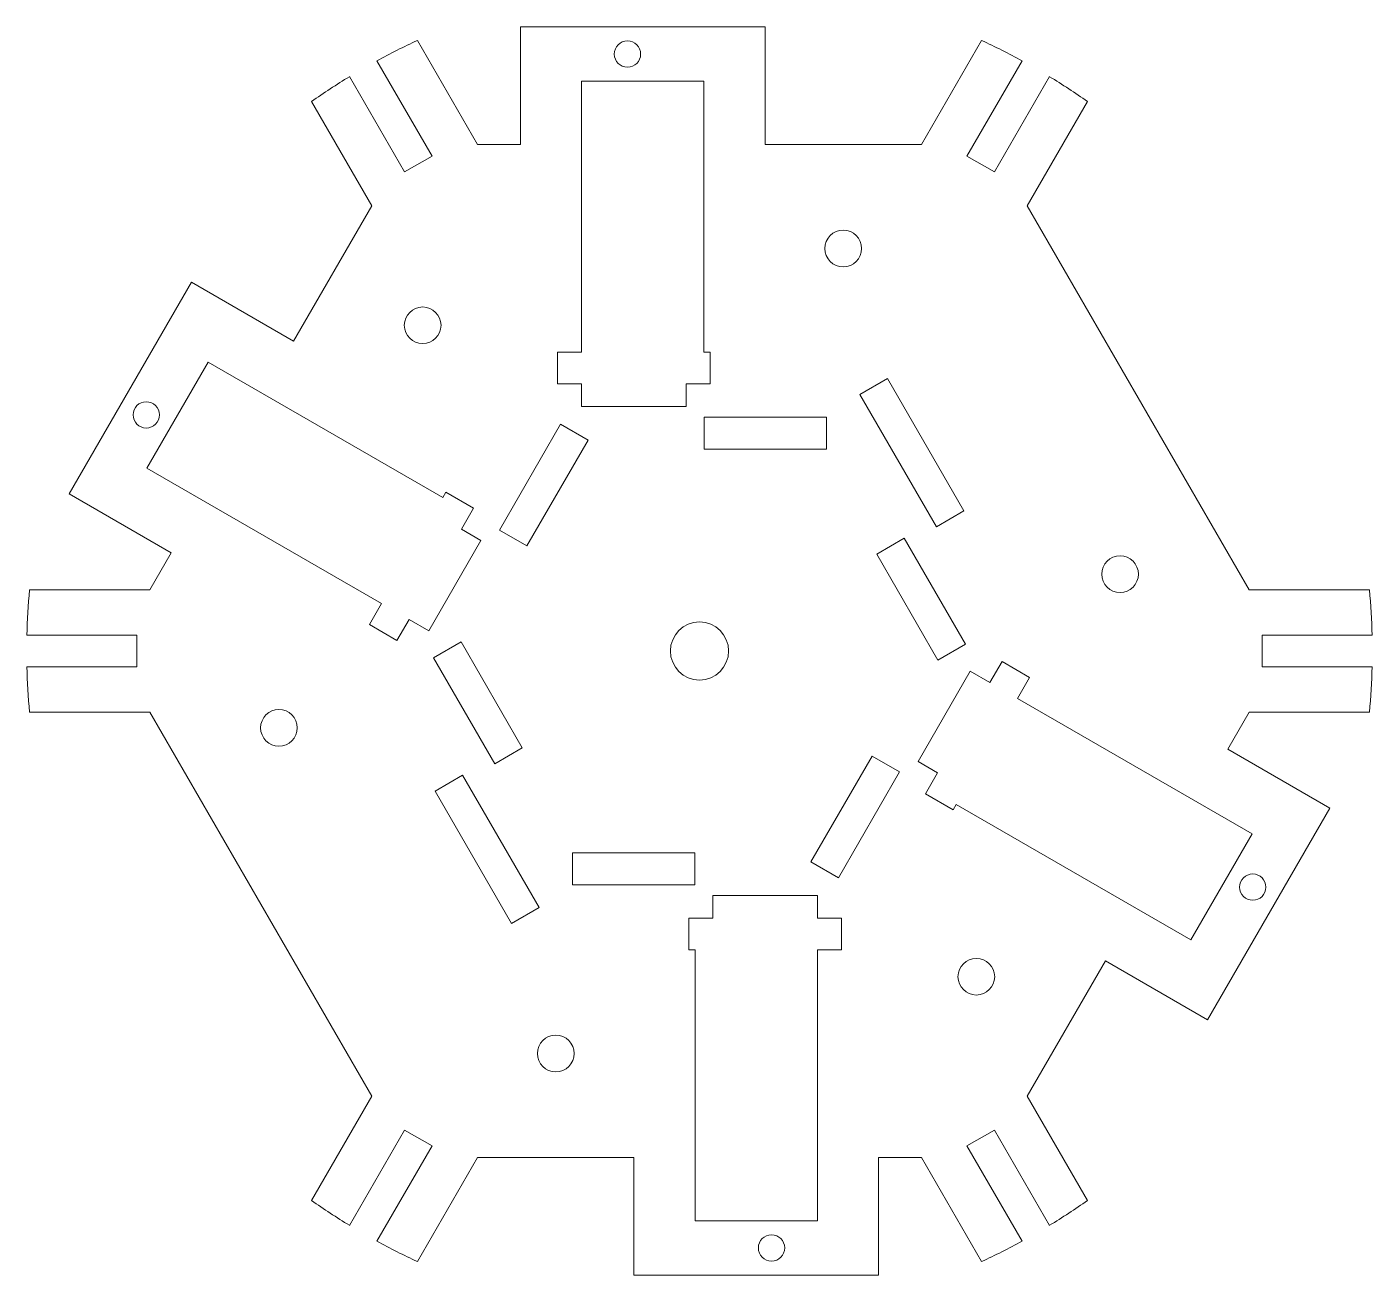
# Model space of a CAD drawing. Header units: millimetres. Extents: x -110 to 110, y -102 to 102.
import ezdxf

# ---------------------------------------------------------------- set-up
doc = ezdxf.new("R2010")
doc.units = ezdxf.units.MM

msp = doc.modelspace()

# ---------------------------------------------------------------- linework, layer by layer
at = {"color": 7, "linetype": 'Continuous', "lineweight": 15}
for p, q in [((-29.28, 82.83), (-29.28, 102.08)), ((-29.28, 102.08), (10.72, 102.08)), ((10.72, 102.08), (10.72, 82.83)), ((-46.11, 99.87), (-36.28, 82.83)), ((36.28, 82.83), (46.11, 99.87)), ((-43.73, 80.95), (-52.73, 96.54)), ((52.73, 96.54), (43.73, 80.95)), ((-57.24, 93.94), (-48.24, 78.35)), ((0.72, 93.2), (-19.28, 93.2)), ((-19.28, 93.2), (-19.28, 48.9)), ((0.72, 48.9), (0.72, 93.2)), ((48.24, 78.35), (57.24, 93.94)), ((-53.6, 72.83), (-63.43, 89.87)), ((63.43, 89.87), (53.6, 72.83)), ((-36.28, 82.83), (-29.28, 82.83)), ((10.72, 82.83), (36.28, 82.83)), ((-48.24, 78.35), (-43.73, 80.95)), ((43.73, 80.95), (48.24, 78.35)), ((-66.38, 50.7), (-53.6, 72.83)), ((53.6, 72.83), (89.88, 10)), ((-103.04, 25.68), (-83.04, 60.33)), ((-83.04, 60.33), (-66.38, 50.7)), ((-19.28, 48.9), (-23.24, 48.9)), ((-23.24, 48.9), (-23.24, 43.7)), ((1.76, 48.9), (0.72, 48.9)), ((1.76, 43.7), (1.76, 48.9)), ((-80.35, 47.23), (-90.35, 29.91)), ((-41.99, 25.08), (-80.35, 47.23)), ((30.73, 44.57), (26.23, 41.97)), ((43.23, 22.92), (30.73, 44.57)), ((-23.24, 43.7), (-19.28, 43.7)), ((-19.28, 43.7), (-19.28, 40)), ((-2.2, 43.7), (1.76, 43.7)), ((-2.2, 40), (-2.2, 43.7)), ((26.23, 41.97), (38.73, 20.32)), ((-19.28, 40), (-2.2, 40)), ((0.78, 38.22), (0.78, 33.02)), ((20.78, 38.22), (0.78, 38.22)), ((20.78, 33.02), (20.78, 38.22)), ((-22.72, 37.11), (-32.72, 19.79)), ((-18.21, 34.51), (-22.72, 37.11)), ((-28.21, 17.19), (-18.21, 34.51)), ((0.78, 33.02), (20.78, 33.02)), ((-90.35, 29.91), (-51.99, 7.76)), ((-86.38, 16.06), (-103.04, 25.68)), ((-41.47, 25.98), (-41.99, 25.08)), ((-36.96, 23.38), (-41.47, 25.98)), ((-38.94, 19.95), (-36.96, 23.38)), ((38.73, 20.32), (43.23, 22.92)), ((-35.74, 18.1), (-38.94, 19.95)), ((-44.28, 3.31), (-35.74, 18.1)), ((-32.72, 19.79), (-28.21, 17.19)), ((33.49, 18.44), (28.99, 15.84)), ((43.49, 1.12), (33.49, 18.44)), ((-89.88, 10), (-86.38, 16.06)), ((28.99, 15.84), (38.99, -1.48)), ((-109.54, 10), (-89.88, 10)), ((89.88, 10), (109.54, 10)), ((-51.99, 7.76), (-53.97, 4.33)), ((-49.46, 1.73), (-47.48, 5.16)), ((-47.48, 5.16), (-44.28, 3.31)), ((-91.97, 2.6), (-109.97, 2.6)), ((-91.97, -2.6), (-91.97, 2.6)), ((-53.97, 4.33), (-49.46, 1.73)), ((109.97, 2.6), (91.97, 2.6)), ((91.97, 2.6), (91.97, -2.6)), ((-38.99, 1.48), (-43.49, -1.12)), ((-28.99, -15.84), (-38.99, 1.48)), ((38.99, -1.48), (43.49, 1.12)), ((-43.49, -1.12), (-33.49, -18.44)), ((49.46, -1.73), (47.48, -5.16)), ((53.97, -4.33), (49.46, -1.73)), ((-109.97, -2.6), (-91.97, -2.6)), ((44.28, -3.31), (35.74, -18.1)), ((47.48, -5.16), (44.28, -3.31)), ((51.99, -7.76), (53.97, -4.33)), ((91.97, -2.6), (109.97, -2.6)), ((90.35, -29.91), (51.99, -7.76)), ((-89.88, -10), (-109.54, -10)), ((-53.6, -72.83), (-89.88, -10)), ((89.88, -10), (86.38, -16.06)), ((109.54, -10), (89.88, -10)), ((-33.49, -18.44), (-28.99, -15.84)), ((28.21, -17.19), (18.21, -34.51)), ((32.72, -19.79), (28.21, -17.19)), ((86.38, -16.06), (103.04, -25.68)), ((22.72, -37.11), (32.72, -19.79)), ((35.74, -18.1), (38.94, -19.95)), ((-38.73, -20.32), (-43.23, -22.92)), ((-26.23, -41.97), (-38.73, -20.32)), ((38.94, -19.95), (36.96, -23.38)), ((-43.23, -22.92), (-30.73, -44.57)), ((36.96, -23.38), (41.47, -25.98)), ((41.47, -25.98), (41.99, -25.08)), ((41.99, -25.08), (80.35, -47.23)), ((103.04, -25.68), (83.04, -60.33)), ((80.35, -47.23), (90.35, -29.91)), ((-0.78, -33.02), (-20.78, -33.02)), ((-20.78, -33.02), (-20.78, -38.22)), ((-0.78, -38.22), (-0.78, -33.02)), ((18.21, -34.51), (22.72, -37.11)), ((-20.78, -38.22), (-0.78, -38.22)), ((2.2, -40), (2.2, -43.7)), ((19.28, -40), (2.2, -40)), ((19.28, -43.7), (19.28, -40)), ((-30.73, -44.57), (-26.23, -41.97)), ((-1.76, -43.7), (-1.76, -48.9)), ((2.2, -43.7), (-1.76, -43.7)), ((23.24, -43.7), (19.28, -43.7)), ((23.24, -48.9), (23.24, -43.7)), ((-1.76, -48.9), (-0.72, -48.9)), ((-0.72, -48.9), (-0.72, -93.2)), ((19.28, -48.9), (23.24, -48.9)), ((19.28, -93.2), (19.28, -48.9)), ((66.38, -50.7), (53.6, -72.83)), ((83.04, -60.33), (66.38, -50.7)), ((-63.43, -89.87), (-53.6, -72.83)), ((53.6, -72.83), (63.43, -89.87)), ((-48.24, -78.35), (-57.24, -93.94)), ((-43.73, -80.95), (-48.24, -78.35)), ((48.24, -78.35), (43.73, -80.95)), ((57.24, -93.94), (48.24, -78.35)), ((-52.73, -96.54), (-43.73, -80.95)), ((43.73, -80.95), (52.73, -96.54)), ((-36.28, -82.83), (-46.11, -99.87)), ((-10.72, -82.83), (-36.28, -82.83)), ((-10.72, -102.08), (-10.72, -82.83)), ((36.28, -82.83), (29.28, -82.83)), ((29.28, -82.83), (29.28, -102.08)), ((46.11, -99.87), (36.28, -82.83)), ((-0.72, -93.2), (19.28, -93.2)), ((29.28, -102.08), (-10.72, -102.08))]:
    msp.add_line(p, q, dxfattribs=at)
for centre, radius in [((-11.78, 97.64), 2.15), ((23.5, 65.83), 3), ((-45.26, 53.27), 3), ((-90.45, 38.62), 2.15), ((68.76, 12.57), 3), ((0, 0), 4.76), ((-68.76, -12.57), 3), ((90.45, -38.62), 2.15), ((45.26, -53.27), 3), ((-23.5, -65.83), 3), ((11.78, -97.64), 2.15)]:
    msp.add_circle(centre, radius, dxfattribs=at)
for start, end in [(114.7841, 118.6456), (61.3544, 65.2159), (121.3544, 125.2159), (54.7841, 58.6456), (174.7841, 178.6456), (1.3544, 5.2159), (181.3544, 185.2159), (354.7841, 358.6456), (234.7841, 238.6456), (301.3544, 305.2159), (241.3544, 245.2159), (294.7841, 298.6456)]:
    msp.add_arc((0, 0), 110, start, end, dxfattribs=at)

doc.saveas('drawing.dxf')
